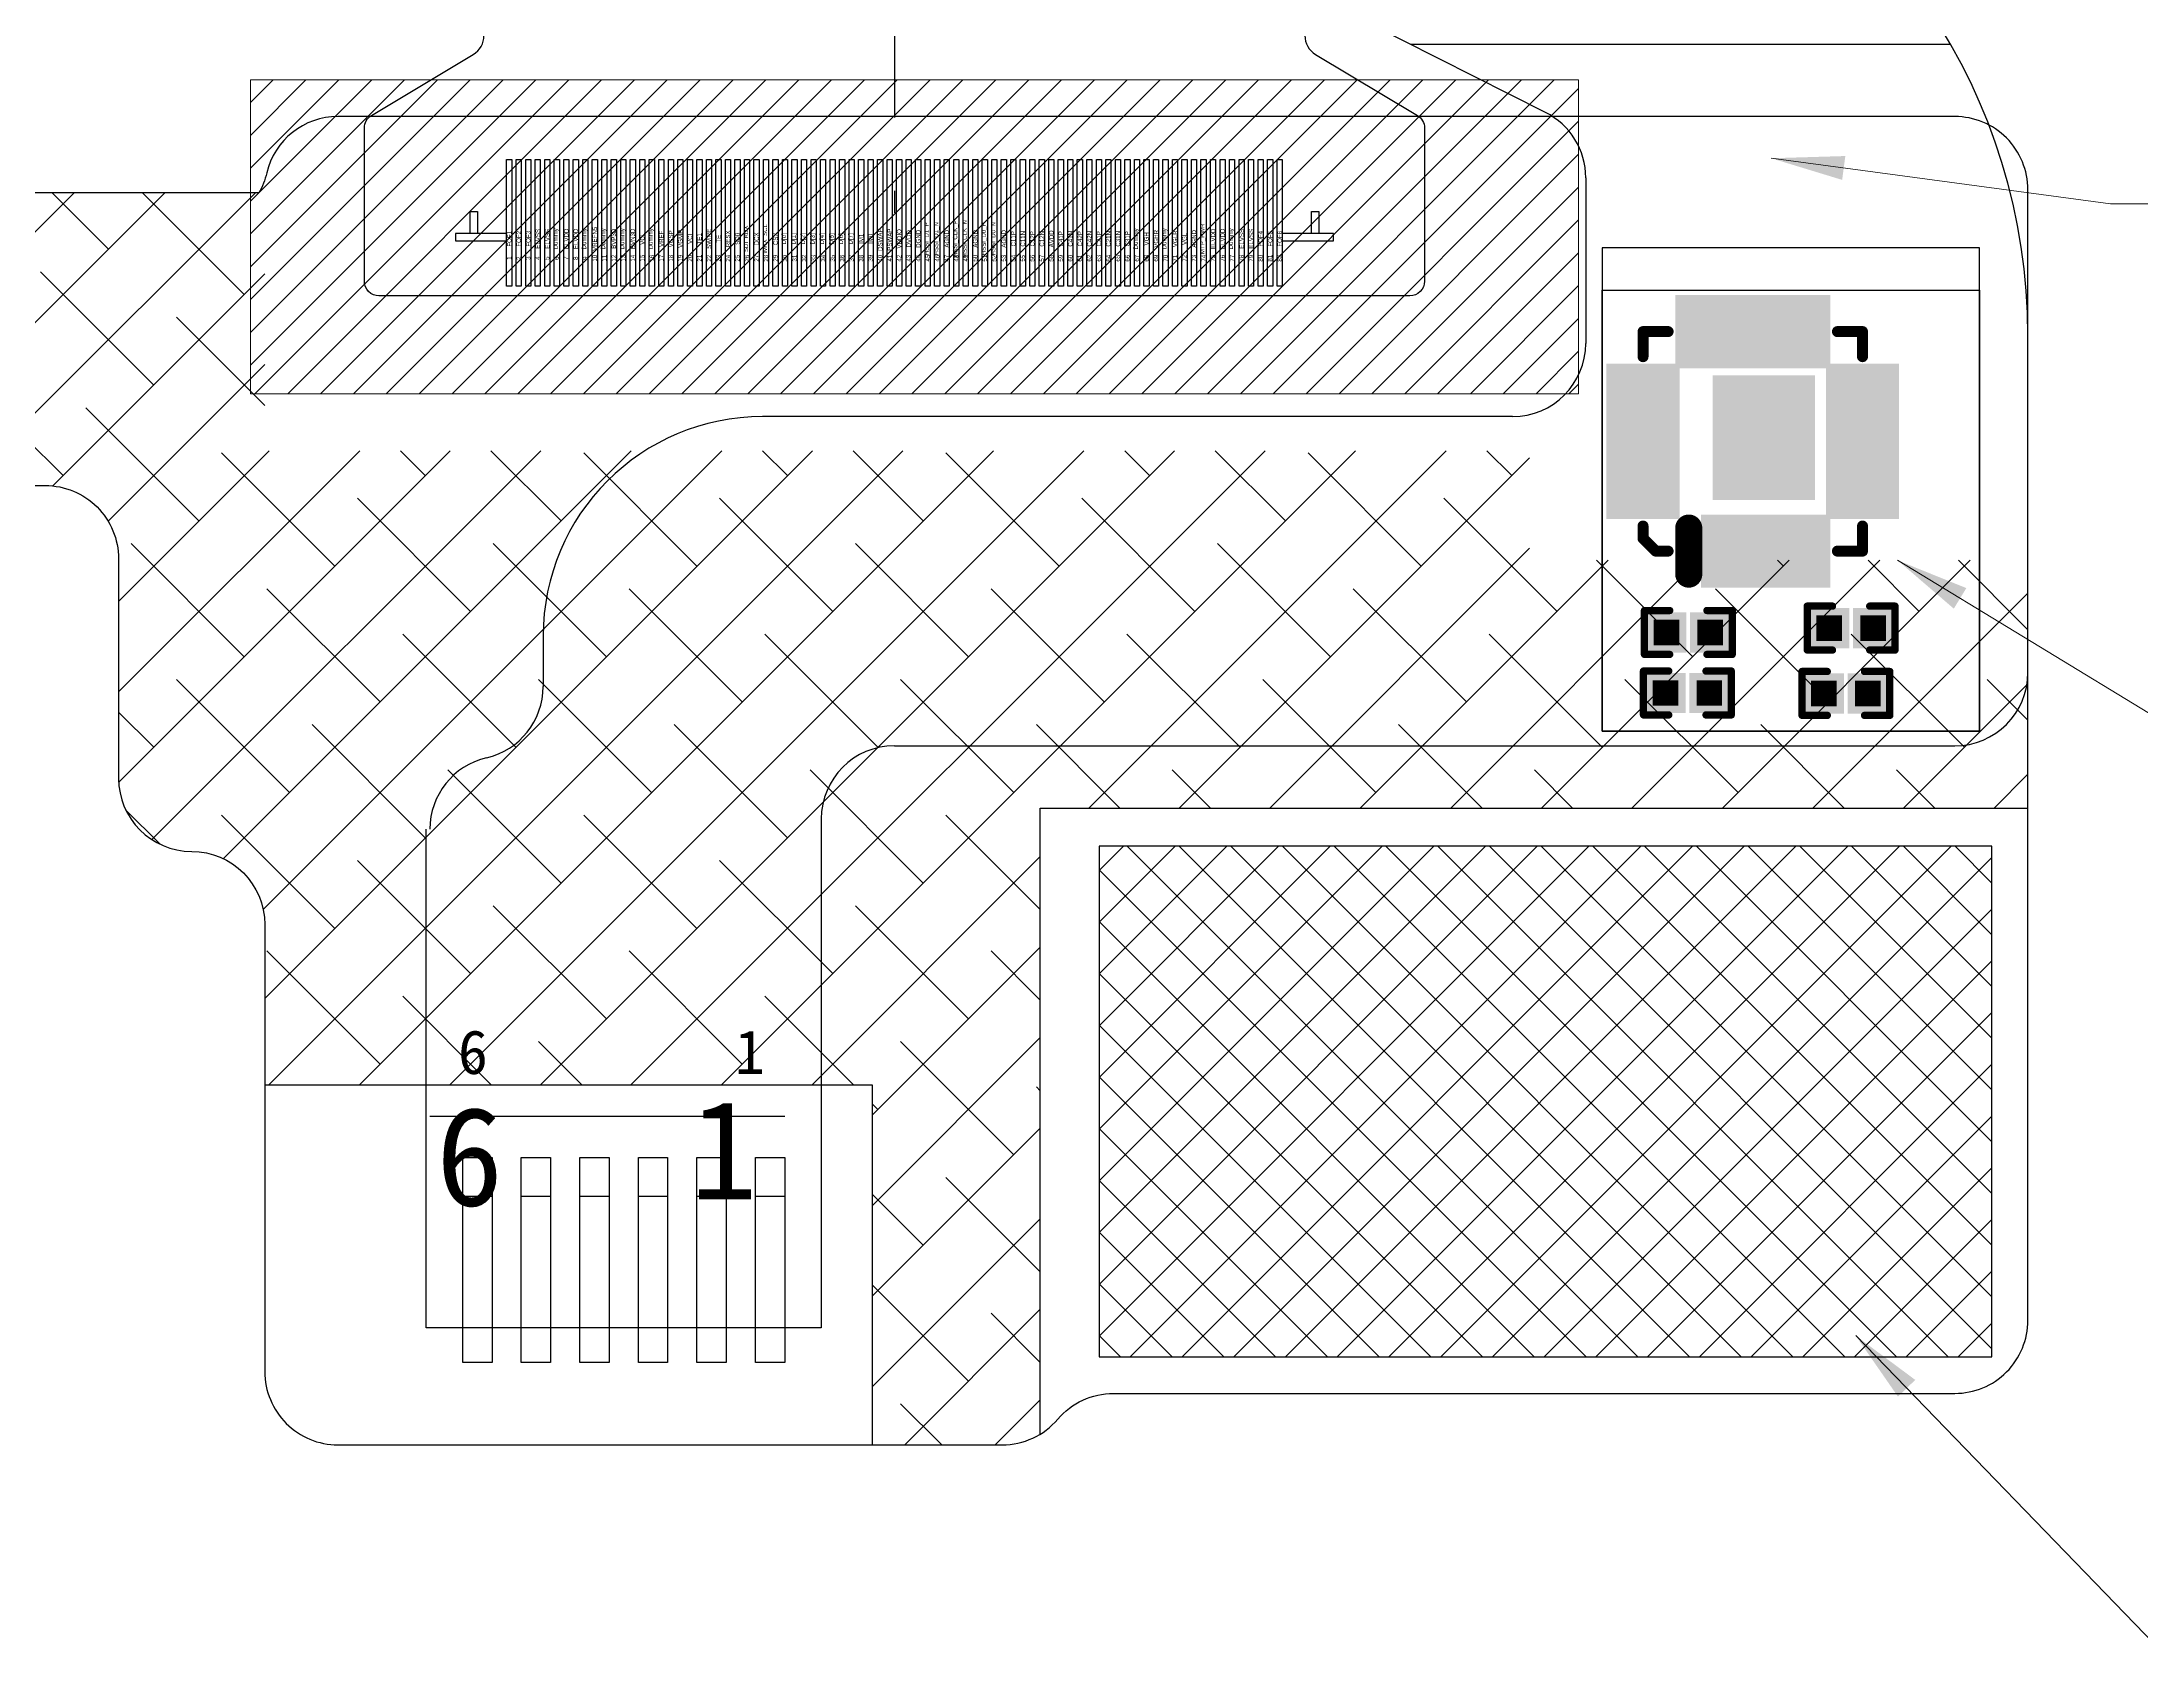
# Model space of a CAD drawing. Header units: inches. Extents: x 1765 to 5217, y -1519 to 441.
# Drawn here: x 4592.84 to 4621.54, y -783.49 to -761.45 of the extents above; entities that cross this region are included whole.
import ezdxf
from ezdxf.enums import TextEntityAlignment as Align

# ---------------------------------------------------------------- set-up
doc = ezdxf.new("R2010")
doc.units = ezdxf.units.IN
doc.header["$MEASUREMENT"] = 0
doc.linetypes.add('ACISOTGB', pattern=[9, 4, -1, 1, -1, 1, -1])
doc.layers.add('DIM', color=3, linetype='Continuous', lineweight=15)
for name, color, linetype in [('TOPLAYER', 1, 'Continuous'), ('TOPOVERLAY', 2, 'Continuous'), ('TOPPASTE', 8, 'Continuous'), ('TOPSOLDER', 216, 'Continuous')]:
    doc.layers.add(name, color=color, linetype=linetype)
doc.styles.add('MBC_Arial_Font', font='arial.ttf', dxfattribs={"width": 0.8})
doc.styles.add('TITLE', font='arial.ttf')
doc.dimstyles.new('ISO-25$7', dxfattribs={"dimscale": 0.5, "dimtxt": 2.5, "dimasz": 2, "dimexe": 1.25, "dimexo": 0.625, "dimtad": 0, "dimdsep": 46, "dimtxsty": 'TITLE', "dimcen": 2.5, "dimclrd": 7, "dimclre": 256, "dimclrt": 7, "dimadec": 0, "dimazin": 0, "dimtfac": 1, "dimtmove": 0, "dimatfit": 0, "dimfxl": 0, "dimlwd": 9, "dimlwe": 9, "dimarcsym": 0})

# ---------------------------------------------------------------- blocks, each defined once
blk = doc.blocks.new('0201_3')
at = {"layer": 'TOPLAYER'}
for points in [[(-0.174998, -0.174998), (0.174998, -0.174998), (-0.174998, 0.174998), (0.174998, 0.174998)], [(0.425, -0.174998), (0.774997, -0.174998), (0.425, 0.174998), (0.774997, 0.174998)]]:
    blk.add_solid(points, dxfattribs=at)
at = {"layer": 'TOPOVERLAY', "const_width": 0.1}
for points in [[(0.045593, 0.299999), (-0.299999, 0.299999)], [(-0.299999, 0.299999), (-0.299999, -0.299999)], [(0.898144, 0.299999), (0.554406, 0.299999)], [(0.899998, 0.298145), (0.899998, -0.299999)], [(0.045593, -0.299999), (-0.299999, -0.299999)], [(0.899998, -0.299999), (0.554406, -0.299999)]]:
    blk.add_lwpolyline(points, dxfattribs=at)
at = {"layer": 'TOPOVERLAY', "const_width": 0.05}
for points in [[(-0.324998, 0.299999, 1), (-0.275001, 0.299999, 1)], [(-0.324998, 0.299999, 1), (-0.275001, 0.299999, 1)], [(0.020594, 0.299999, 1), (0.070592, 0.299999, 1)], [(0.529407, 0.299999, 1), (0.579404, 0.299999, 1)], [(0.873145, 0.299999, 1), (0.923143, 0.299999, 1)], [(0.875, 0.298145, 1), (0.924997, 0.298145, 1)], [(-0.324998, -0.299999, 1), (-0.275001, -0.299999, 1)], [(-0.324998, -0.299999, 1), (-0.275001, -0.299999, 1)], [(0.020594, -0.299999, 1), (0.070592, -0.299999, 1)], [(0.529407, -0.299999, 1), (0.579404, -0.299999, 1)], [(0.875, -0.299999, 1), (0.924997, -0.299999, 1)], [(0.875, -0.299999, 1), (0.924997, -0.299999, 1)]]:
    blk.add_lwpolyline(points, format="xyb", close=True, dxfattribs=at)
at = {"layer": 'TOPPASTE'}
for points in [[(-0.174998, -0.174998), (0.174998, -0.174998), (-0.174998, 0.174998), (0.174998, 0.174998)], [(0.425, -0.174998), (0.774997, -0.174998), (0.425, 0.174998), (0.774997, 0.174998)]]:
    blk.add_solid(points, dxfattribs=at)
at = {"layer": 'TOPSOLDER'}
for points in [[(-0.274998, -0.274998), (0.274998, -0.274998), (-0.274998, 0.274998), (0.274998, 0.274998)], [(0.325001, -0.274998), (0.874997, -0.274998), (0.325001, 0.274998), (0.874997, 0.274998)]]:
    blk.add_solid(points, dxfattribs=at)
blk = doc.blocks.new('IC_CHSC6413_5')
at = {"layer": 'TOPLAYER', "const_width": 0.170002}
blk.add_lwpolyline([(-0.314998, 0), (0.314998, 0)], dxfattribs=at)
at = {"layer": 'TOPLAYER', "const_width": 0.085001}
for points in [[(-0.357497, 0, 1), (-0.272499, 0, 1)], [(0.272499, 0, 1), (0.357497, 0, 1)]]:
    blk.add_lwpolyline(points, format="xyb", close=True, dxfattribs=at)
at = {"layer": 'TOPLAYER'}
for points in [[(0.539991, 0.224993), (0.709993, 0.224993), (0.539991, 1.024992), (0.709993, 1.024992)], [(0.890003, 0.224993), (1.060005, 0.224993), (0.890003, 1.024992), (1.060005, 1.024992)], [(1.23999, 0.224993), (1.409992, 0.224993), (1.23999, 1.024992), (1.409992, 1.024992)], [(1.590002, 0.224993), (1.760004, 0.224993), (1.590002, 1.024992), (1.760004, 1.024992)], [(1.939988, 0.224993), (2.109991, 0.224993), (1.939988, 1.024992), (2.109991, 1.024992)], [(2.29, 0.224993), (2.460003, 0.224993), (2.29, 1.024992), (2.460003, 1.024992)], [(2.599995, 0.085001), (2.599995, -0.085001), (3.399993, 0.085001), (3.399993, -0.085001)], [(0.399999, -0.435013), (0.399999, -0.265011), (-0.399999, -0.435013), (-0.399999, -0.265011)], [(2.599995, -0.265011), (2.599995, -0.435013), (3.399993, -0.265011), (3.399993, -0.435013)], [(0.799998, -1.625021), (2.299995, -1.625021), (0.799998, -0.425023), (2.299995, -0.425023)], [(0.399999, -0.785), (0.399999, -0.614997), (-0.399999, -0.785), (-0.399999, -0.614997)], [(2.599995, -0.614997), (2.599995, -0.785), (3.399993, -0.614997), (3.399993, -0.785)], [(0.399999, -1.135012), (0.399999, -0.96501), (-0.399999, -1.135012), (-0.399999, -0.965009)], [(2.599995, -0.965009), (2.599995, -1.135012), (3.399993, -0.965009), (3.399993, -1.135012)], [(0.399999, -1.484998), (0.399999, -1.314996), (-0.399999, -1.484998), (-0.399999, -1.314996)], [(2.599995, -1.314996), (2.599995, -1.484998), (3.399993, -1.314996), (3.399993, -1.484998)], [(0.399999, -1.83501), (0.399999, -1.665008), (-0.399999, -1.83501), (-0.399999, -1.665008)], [(2.599995, -1.665008), (2.599995, -1.83501), (3.399993, -1.665008), (3.399993, -1.83501)], [(0.709994, -1.975002), (0.539991, -1.975002), (0.709994, -2.775001), (0.539991, -2.775001)], [(1.060006, -1.975002), (0.890003, -1.975002), (1.060005, -2.775001), (0.890003, -2.775001)], [(1.409992, -1.975002), (1.23999, -1.975002), (1.409992, -2.775001), (1.23999, -2.775001)], [(1.760004, -1.975002), (1.590002, -1.975002), (1.760004, -2.775001), (1.590002, -2.775001)], [(2.109991, -1.975002), (1.939989, -1.975002), (2.109991, -2.775001), (1.939989, -2.775001)], [(2.460003, -1.975002), (2.290001, -1.975002), (2.460003, -2.775001), (2.290001, -2.775001)]]:
    blk.add_solid(points, dxfattribs=at)
at = {"layer": 'TOPOVERLAY'}
for points, const_width in [([(0.172974, 0.624992), (0, 0.452018)], 0.15), ([(0.172974, 0.624992), (0.343002, 0.624992)], 0.15), ([(2.656992, 0.624992), (2.999991, 0.624992)], 0.150012), ([(2.999994, 0.62499), (2.999994, 0.281991)], 0.150012), ([(0, 0.452018), (0, 0.281991)], 0.15), ([(0, -2.032), (0, -2.374999)], 0.150012), ([(2.999994, -2.032), (2.999994, -2.374999)], 0.150012), ([(0.000003, -2.375002), (0.343002, -2.375002)], 0.150012), ([(2.656992, -2.375002), (2.999991, -2.375002)], 0.150012)]:
    blk.add_lwpolyline(points, dxfattribs=dict(at, const_width=const_width))
for points, const_width in [([(0.135473, 0.624992, 1), (0.210475, 0.624992, 1)], 0.074999), ([(0.135473, 0.624992, 1), (0.210475, 0.624992, 1)], 0.074999), ([(0.305501, 0.624992, 1), (0.380502, 0.624992, 1)], 0.074999), ([(2.619489, 0.624992, 1), (2.694495, 0.624992, 1)], 0.075006), ([(2.962488, 0.624992, 1), (3.037495, 0.624992, 1)], 0.075006), ([(2.962491, 0.62499, 1), (3.037497, 0.62499, 1)], 0.075006), ([(-0.037501, 0.452018, 1), (0.037501, 0.452018, 1)], 0.074999), ([(-0.037501, 0.452018, 1), (0.037501, 0.452018, 1)], 0.074999), ([(-0.037501, 0.281991, 1), (0.037501, 0.281991, 1)], 0.074999), ([(2.962491, 0.281991, 1), (3.037497, 0.281991, 1)], 0.075006), ([(-0.037503, -2.032, 1), (0.037503, -2.032, 1)], 0.075006), ([(2.962491, -2.032, 1), (3.037497, -2.032, 1)], 0.075006), ([(-0.037503, -2.374999, 1), (0.037503, -2.374999, 1)], 0.075006), ([(-0.037501, -2.375002, 1), (0.037506, -2.375002, 1)], 0.075006), ([(0.305499, -2.375002, 1), (0.380505, -2.375002, 1)], 0.075006), ([(2.619489, -2.375002, 1), (2.694495, -2.375002, 1)], 0.075006), ([(2.962488, -2.375002, 1), (3.037495, -2.375002, 1)], 0.075006), ([(2.962491, -2.374999, 1), (3.037497, -2.374999, 1)], 0.075006)]:
    blk.add_lwpolyline(points, format="xyb", close=True, dxfattribs=dict(at, const_width=const_width))
at = {"layer": 'TOPPASTE', "const_width": 0.170002}
blk.add_lwpolyline([(-0.314998, 0), (0.314998, 0)], dxfattribs=at)
at = {"layer": 'TOPPASTE', "const_width": 0.085001}
for points in [[(-0.357497, 0, 1), (-0.272499, 0, 1)], [(0.272499, 0, 1), (0.357497, 0, 1)]]:
    blk.add_lwpolyline(points, format="xyb", close=True, dxfattribs=at)
at = {"layer": 'TOPPASTE'}
for points in [[(0.539991, 0.224993), (0.709993, 0.224993), (0.539991, 1.024992), (0.709993, 1.024992)], [(0.890003, 0.224993), (1.060005, 0.224993), (0.890003, 1.024992), (1.060005, 1.024992)], [(1.23999, 0.224993), (1.409992, 0.224993), (1.23999, 1.024992), (1.409992, 1.024992)], [(1.590002, 0.224993), (1.760004, 0.224993), (1.590002, 1.024992), (1.760004, 1.024992)], [(1.939988, 0.224993), (2.109991, 0.224993), (1.939988, 1.024992), (2.109991, 1.024992)], [(2.29, 0.224993), (2.460003, 0.224993), (2.29, 1.024992), (2.460003, 1.024992)], [(2.599995, 0.085001), (2.599995, -0.085001), (3.399993, 0.085001), (3.399993, -0.085001)], [(0.399999, -0.435013), (0.399999, -0.265011), (-0.399999, -0.435013), (-0.399999, -0.265011)], [(2.599995, -0.265011), (2.599995, -0.435013), (3.399993, -0.265011), (3.399993, -0.435013)], [(0.799998, -1.625021), (2.299995, -1.625021), (0.799998, -0.425023), (2.299995, -0.425023)], [(0.399999, -0.785), (0.399999, -0.614997), (-0.399999, -0.785), (-0.399999, -0.614997)], [(2.599995, -0.614997), (2.599995, -0.785), (3.399993, -0.614997), (3.399993, -0.785)], [(0.399999, -1.135012), (0.399999, -0.96501), (-0.399999, -1.135012), (-0.399999, -0.965009)], [(2.599995, -0.965009), (2.599995, -1.135012), (3.399993, -0.965009), (3.399993, -1.135012)], [(0.399999, -1.484998), (0.399999, -1.314996), (-0.399999, -1.484998), (-0.399999, -1.314996)], [(2.599995, -1.314996), (2.599995, -1.484998), (3.399993, -1.314996), (3.399993, -1.484998)], [(0.399999, -1.83501), (0.399999, -1.665008), (-0.399999, -1.83501), (-0.399999, -1.665008)], [(2.599995, -1.665008), (2.599995, -1.83501), (3.399993, -1.665008), (3.399993, -1.83501)], [(0.709994, -1.975002), (0.539991, -1.975002), (0.709994, -2.775001), (0.539991, -2.775001)], [(1.060006, -1.975002), (0.890003, -1.975002), (1.060005, -2.775001), (0.890003, -2.775001)], [(1.409992, -1.975002), (1.23999, -1.975002), (1.409992, -2.775001), (1.23999, -2.775001)], [(1.760004, -1.975002), (1.590002, -1.975002), (1.760004, -2.775001), (1.590002, -2.775001)], [(2.109991, -1.975002), (1.939989, -1.975002), (2.109991, -2.775001), (1.939989, -2.775001)], [(2.460003, -1.975002), (2.290001, -1.975002), (2.460003, -2.775001), (2.290001, -2.775001)]]:
    blk.add_solid(points, dxfattribs=at)
at = {"layer": 'TOPSOLDER', "const_width": 0.370002}
blk.add_lwpolyline([(-0.314998, 0), (0.314998, 0)], dxfattribs=at)
at = {"layer": 'TOPSOLDER', "const_width": 0.185001}
for points in [[(-0.407497, 0, 1), (-0.222499, 0, 1)], [(0.222499, 0, 1), (0.407497, 0, 1)]]:
    blk.add_lwpolyline(points, format="xyb", close=True, dxfattribs=at)
at = {"layer": 'TOPSOLDER'}
for points in [[(0.439991, 0.124993), (0.809993, 0.124993), (0.439991, 1.124991), (0.809993, 1.124991)], [(0.790003, 0.124993), (1.160005, 0.124993), (0.790003, 1.124991), (1.160005, 1.124991)], [(1.13999, 0.124993), (1.509992, 0.124993), (1.13999, 1.124991), (1.509992, 1.124991)], [(1.490002, 0.124993), (1.860004, 0.124993), (1.490002, 1.124991), (1.860004, 1.124991)], [(1.839989, 0.124993), (2.20999, 0.124993), (1.839989, 1.124991), (2.20999, 1.124991)], [(2.190001, 0.124993), (2.560002, 0.124993), (2.190001, 1.124991), (2.560002, 1.124991)], [(2.499995, 0.185001), (2.499995, -0.185001), (3.499993, 0.185001), (3.499993, -0.185001)], [(0.499999, -0.535013), (0.499999, -0.165011), (-0.499999, -0.535013), (-0.499999, -0.165011)], [(2.499995, -0.165011), (2.499995, -0.535013), (3.499993, -0.165011), (3.499993, -0.535013)], [(0.499999, -0.884999), (0.499999, -0.514998), (-0.499999, -0.884999), (-0.499999, -0.514998)], [(0.699999, -1.725021), (2.399995, -1.725021), (0.699999, -0.325023), (2.399995, -0.325023)], [(2.499995, -0.514998), (2.499995, -0.884999), (3.499993, -0.514998), (3.499993, -0.884999)], [(0.499999, -1.235011), (0.499999, -0.86501), (-0.499999, -1.235011), (-0.499999, -0.86501)], [(2.499995, -0.86501), (2.499995, -1.235011), (3.499993, -0.86501), (3.499993, -1.235011)], [(0.499999, -1.584998), (0.499999, -1.214996), (-0.499999, -1.584998), (-0.499999, -1.214996)], [(2.499995, -1.214996), (2.499995, -1.584998), (3.499993, -1.214996), (3.499993, -1.584998)], [(0.499999, -1.93501), (0.499999, -1.565008), (-0.499999, -1.93501), (-0.499999, -1.565008)], [(2.499995, -1.565008), (2.499995, -1.93501), (3.499993, -1.565008), (3.499993, -1.93501)], [(0.809993, -1.875003), (0.439992, -1.875003), (0.809993, -2.875001), (0.439992, -2.875001)], [(1.160005, -1.875003), (0.790004, -1.875003), (1.160005, -2.875001), (0.790003, -2.875001)], [(1.509992, -1.875003), (1.13999, -1.875003), (1.509992, -2.875001), (1.13999, -2.875001)], [(1.860004, -1.875003), (1.490002, -1.875003), (1.860004, -2.875001), (1.490002, -2.875001)], [(2.209991, -1.875003), (1.839989, -1.875003), (2.20999, -2.875001), (1.839989, -2.875001)], [(2.560003, -1.875003), (2.190001, -1.875003), (2.560003, -2.875001), (2.190001, -2.875001)]]:
    blk.add_solid(points, dxfattribs=at)
blk = doc.blocks.new('A$C613850C2')
for p, q in [((0.886, 8.052), (-5.834, 8.052)), ((-5.834, 7.522), (-5.834, 8.052)), ((0.886, 8.052), (-5.834, 8.052)), ((-5.834, 7.522), (-5.834, 8.052)), ((0.886, 8.052), (0.886, 7.392)), ((0.886, 8.052), (0.886, 7.392)), ((-5.834, 7.522), (-5.13, 7.522)), ((-5.834, 7.522), (-5.13, 7.522)), ((-4.688, 7.419), (-4.321, 7.239)), ((0.814, 7.198), (0.599, 6.944)), ((0.814, 7.198), (0.599, 6.944)), ((-4.091, 7.082), (0.716, 7.082)), ((-4.002, 7.082), (0.716, 7.082)), ((0.527, 5.472), (0.527, 6.75)), ((0.527, 5.472), (0.527, 6.75)), ((-3.763, 5.472), (-3.763, 6.342)), ((-3.763, 5.472), (-3.763, 6.342)), ((0.527, 4.681), (-3.763, 4.681)), ((0.527, 4.681), (-3.763, 4.681)), ((-0.773, -0.149), (-3.212, 1.079)), ((-0.223, -1.042), (-0.223, -3.305)), ((5.821, -7.805), (5.821, -3.191)), ((-1.223, -4.305), (-11.473, -4.305)), ((-9.672, -8.805), (4.821, -8.805)), ((-10.672, -9.805), (-10.672, -16.759)), ((-10.672, -16.759), (-16.072, -16.759))]:
    blk.add_line(p, q)
at = {"color": 7, "linetype": 'Continuous'}
for p, q in [((-3.763, 5.472), (-3.763, 1.973)), ((-3.763, 5.472), (-3.763, 1.973)), ((-3.763, 5.472), (-3.763, 1.973)), ((0.527, 5.472), (0.527, 4.681)), ((0.527, 5.472), (0.527, 4.681))]:
    blk.add_line(p, q, dxfattribs=at)
at = {"color": 251}
for p, q in [((4.765, 0.781), (-2.62, 0.781)), ((-16.022, -13.866), (-11.172, -13.866))]:
    blk.add_line(p, q, dxfattribs=at)
at = {"color": 0}
for p, q in [((-14.473, -7.305), (-14.473, -7.995)), ((-16.072, -16.759), (-16.072, -9.944))]:
    blk.add_line(p, q, dxfattribs=at)
for points in [[(-5.124, 8.052), (-5.024, 8.052), (-5.024, 7.582), (-5.124, 7.582)], [(-5.124, 8.052), (-5.024, 8.052), (-5.024, 7.582), (-5.124, 7.582)], [(-4.924, 8.052), (-4.824, 8.052), (-4.824, 7.582), (-4.924, 7.582)], [(-4.924, 8.052), (-4.824, 8.052), (-4.824, 7.582), (-4.924, 7.582)], [(-4.724, 8.052), (-4.624, 8.052), (-4.624, 7.582), (-4.724, 7.582)], [(-4.724, 8.052), (-4.624, 8.052), (-4.624, 7.582), (-4.724, 7.582)], [(-4.524, 8.052), (-4.424, 8.052), (-4.424, 7.582), (-4.524, 7.582)], [(-4.524, 8.052), (-4.424, 8.052), (-4.424, 7.582), (-4.524, 7.582)], [(-4.324, 8.052), (-4.224, 8.052), (-4.224, 7.582), (-4.324, 7.582)], [(-4.324, 8.052), (-4.224, 8.052), (-4.224, 7.582), (-4.324, 7.582)], [(-4.124, 8.052), (-4.024, 8.052), (-4.024, 7.582), (-4.124, 7.582)], [(-4.124, 8.052), (-4.024, 8.052), (-4.024, 7.582), (-4.124, 7.582)], [(-3.924, 8.052), (-3.824, 8.052), (-3.824, 7.582), (-3.924, 7.582)], [(-3.924, 8.052), (-3.824, 8.052), (-3.824, 7.582), (-3.924, 7.582)], [(-3.724, 8.052), (-3.624, 8.052), (-3.624, 7.582), (-3.724, 7.582)], [(-3.724, 8.052), (-3.624, 8.052), (-3.624, 7.582), (-3.724, 7.582)], [(-3.524, 8.052), (-3.424, 8.052), (-3.424, 7.582), (-3.524, 7.582)], [(-3.524, 8.052), (-3.424, 8.052), (-3.424, 7.582), (-3.524, 7.582)], [(-3.324, 8.052), (-3.224, 8.052), (-3.224, 7.582), (-3.324, 7.582)], [(-3.324, 8.052), (-3.224, 8.052), (-3.224, 7.582), (-3.324, 7.582)], [(-3.124, 8.052), (-3.024, 8.052), (-3.024, 7.582), (-3.124, 7.582)], [(-3.124, 8.052), (-3.024, 8.052), (-3.024, 7.582), (-3.124, 7.582)], [(-2.924, 8.052), (-2.824, 8.052), (-2.824, 7.582), (-2.924, 7.582)], [(-2.924, 8.052), (-2.824, 8.052), (-2.824, 7.582), (-2.924, 7.582)], [(-2.724, 8.052), (-2.624, 8.052), (-2.624, 7.582), (-2.724, 7.582)], [(-2.724, 8.052), (-2.624, 8.052), (-2.624, 7.582), (-2.724, 7.582)], [(-2.524, 8.052), (-2.424, 8.052), (-2.424, 7.582), (-2.524, 7.582)], [(-2.524, 8.052), (-2.424, 8.052), (-2.424, 7.582), (-2.524, 7.582)], [(-2.324, 8.052), (-2.224, 8.052), (-2.224, 7.582), (-2.324, 7.582)], [(-2.324, 8.052), (-2.224, 8.052), (-2.224, 7.582), (-2.324, 7.582)], [(-2.124, 8.052), (-2.024, 8.052), (-2.024, 7.582), (-2.124, 7.582)], [(-2.124, 8.052), (-2.024, 8.052), (-2.024, 7.582), (-2.124, 7.582)], [(-1.924, 8.052), (-1.824, 8.052), (-1.824, 7.582), (-1.924, 7.582)], [(-1.924, 8.052), (-1.824, 8.052), (-1.824, 7.582), (-1.924, 7.582)], [(-1.724, 8.052), (-1.624, 8.052), (-1.624, 7.582), (-1.724, 7.582)], [(-1.724, 8.052), (-1.624, 8.052), (-1.624, 7.582), (-1.724, 7.582)], [(-1.524, 8.052), (-1.424, 8.052), (-1.424, 7.582), (-1.524, 7.582)], [(-1.524, 8.052), (-1.424, 8.052), (-1.424, 7.582), (-1.524, 7.582)], [(-1.324, 8.052), (-1.224, 8.052), (-1.224, 7.582), (-1.324, 7.582)], [(-1.324, 8.052), (-1.224, 8.052), (-1.224, 7.582), (-1.324, 7.582)], [(-1.124, 8.052), (-1.024, 8.052), (-1.024, 7.582), (-1.124, 7.582)], [(-1.124, 8.052), (-1.024, 8.052), (-1.024, 7.582), (-1.124, 7.582)], [(-0.924, 8.052), (-0.824, 8.052), (-0.824, 7.582), (-0.924, 7.582)], [(-0.924, 8.052), (-0.824, 8.052), (-0.824, 7.582), (-0.924, 7.582)], [(-0.724, 8.052), (-0.624, 8.052), (-0.624, 7.582), (-0.724, 7.582)], [(-0.724, 8.052), (-0.624, 8.052), (-0.624, 7.582), (-0.724, 7.582)], [(-0.524, 8.052), (-0.424, 8.052), (-0.424, 7.582), (-0.524, 7.582)], [(-0.524, 8.052), (-0.424, 8.052), (-0.424, 7.582), (-0.524, 7.582)], [(-0.324, 8.052), (-0.224, 8.052), (-0.224, 7.582), (-0.324, 7.582)], [(-0.324, 8.052), (-0.224, 8.052), (-0.224, 7.582), (-0.324, 7.582)], [(-0.124, 8.052), (-0.024, 8.052), (-0.024, 7.582), (-0.124, 7.582)], [(-0.124, 8.052), (-0.024, 8.052), (-0.024, 7.582), (-0.124, 7.582)], [(-15.172, -16.759), (-15.572, -16.759), (-15.572, -14.959), (-15.172, -14.959)], [(-14.372, -16.759), (-14.772, -16.759), (-14.772, -14.959), (-14.372, -14.959)], [(-13.572, -16.759), (-13.972, -16.759), (-13.972, -14.959), (-13.572, -14.959)], [(-12.772, -16.759), (-13.172, -16.759), (-13.172, -14.959), (-12.772, -14.959)], [(-11.972, -16.759), (-12.372, -16.759), (-12.372, -14.959), (-11.972, -14.959)], [(-11.172, -16.759), (-11.572, -16.759), (-11.572, -14.959), (-11.172, -14.959)]]:
    blk.add_lwpolyline(points, close=True)
for points in [[(-5.214, 8.032), (-5.334, 8.032), (-5.334, 7.952), (-5.534, 7.952), (-5.534, 7.852), (-5.334, 7.852), (-5.334, 7.752), (-5.534, 7.752), (-5.534, 7.652), (-5.214, 7.652), (-5.214, 8.032)], [(-5.214, 8.032), (-5.334, 8.032), (-5.334, 7.952), (-5.534, 7.952), (-5.534, 7.852), (-5.334, 7.852), (-5.334, 7.752), (-5.534, 7.752), (-5.534, 7.652), (-5.214, 7.652), (-5.214, 8.032)], [(0.066, 8.032), (0.186, 8.032), (0.186, 7.952), (0.386, 7.952), (0.386, 7.852), (0.186, 7.852), (0.186, 7.752), (0.386, 7.752), (0.386, 7.652), (0.066, 7.652), (0.066, 8.032)], [(0.066, 8.032), (0.186, 8.032), (0.186, 7.952), (0.386, 7.952), (0.386, 7.852), (0.186, 7.852), (0.186, 7.752), (0.386, 7.752), (0.386, 7.652), (0.066, 7.652), (0.066, 8.032)]]:
    blk.add_lwpolyline(points)
at = {"color": 6}
blk.add_lwpolyline([(0, -8.605), (5.157, -8.605), (5.157, -2), (0, -2)], close=True, dxfattribs=at)
for centre, radius, start, end in [((-5.13, 6.522), 1, 63.8167, 90), ((-4.763, 6.342), 1, 0, 63.8167), ((0.586, 7.392), 0.3, 319.6587, 0), ((0.586, 7.392), 0.3, 319.6587, 0), ((0.827, 6.75), 0.3, 139.6587, 180), ((0.827, 6.75), 0.3, 139.6587, 180), ((-2.179, -3.191), 8, 0, 67.8375), ((-2.763, 1.973), 1, 180, 243.2794), ((-1.223, -1.042), 1, 0, 63.2794), ((-1.223, -3.305), 1, 270, 0), ((-11.473, -7.305), 3, 90, 180), ((4.821, -7.805), 1, 270, 0), ((-9.672, -9.805), 1, 90, 180)]:
    blk.add_arc(centre, radius, start, end)
at = {"color": 7, "linetype": 'Continuous'}
for end in [255.6402, 247.8375]:
    blk.add_arc((1.027, 4.681), 0.5, 180, end, dxfattribs=at)
at = {"color": 0}
for centre, start, end in [((-15.473, -7.995), 283.0277, 0), ((-15.022, -9.944), 103.0277, 180)]:
    blk.add_arc(centre, 1, start, end, dxfattribs=at)
at = {"attachment_point": 1}
for s, insert, char_height, width in [('{\\fSimSun|b0|i0|c134|p2;1}', (-5.14, 7.481), 0.2, 0.29911), ('{\\fSimSun|b0|i0|c134|p2;1}', (-5.14, 7.481), 0.2, 0.29911), ('{\\fSimSun|b0|i0|c134|p2;26}', (-0.11, 7.534), 0.2, 0.29911), ('{\\fSimSun|b0|i0|c134|p2;26}', (-0.11, 7.534), 0.2, 0.29911), ('{\\fSimSun|b0|i0|c134|p2;单层区域}', (-2.879, 6.129), 0.5, 3.05739), ('{\\fSimSun|b0|i0|c134|p2;单层区域}', (-2.879, 6.129), 0.5, 3.05739)]:
    blk.add_mtext(s, dxfattribs=dict(at, insert=insert, char_height=char_height, width=width))
at = {"color": 0, "char_height": 1.35, "attachment_point": 3}
for s, insert in [('{\\fSimSun|b0|i0|c134|p2;6}', (-15.019, -13.741)), ('{\\fSimSun|b0|i0|c134|p2;1}', (-11.543, -13.654))]:
    blk.add_mtext(s, dxfattribs=dict(at, insert=insert))
blk = doc.blocks.new('CO5300AF-51-1')
blk.add_lwpolyline([(126.402, 65.511, 0.263643), (126.548, 65.254), (127.94, 64.42, -0.263643), (128.037, 64.249), (128.037, 62.155, -0.414214), (127.837, 61.955), (113.747, 61.955, -0.414214), (113.547, 62.155), (113.547, 64.249, -0.263643), (113.644, 64.42), (115.036, 65.254, 0.263643), (115.182, 65.511)], format="xyb")
at = {"color": 0}
for points in [[(115.562, 62.085), (115.492, 62.085), (115.492, 63.817), (115.562, 63.817)], [(115.692, 62.085), (115.622, 62.085), (115.622, 63.817), (115.692, 63.817)], [(115.822, 62.085), (115.752, 62.085), (115.752, 63.817), (115.822, 63.817)], [(115.952, 62.085), (115.882, 62.085), (115.882, 63.817), (115.952, 63.817)], [(116.082, 62.085), (116.012, 62.085), (116.012, 63.817), (116.082, 63.817)], [(116.212, 62.085), (116.142, 62.085), (116.142, 63.817), (116.212, 63.817)], [(116.342, 62.085), (116.272, 62.085), (116.272, 63.817), (116.342, 63.817)], [(116.472, 62.085), (116.402, 62.085), (116.402, 63.817), (116.472, 63.817)], [(116.602, 62.085), (116.532, 62.085), (116.532, 63.817), (116.602, 63.817)], [(116.732, 62.085), (116.662, 62.085), (116.662, 63.817), (116.732, 63.817)], [(116.862, 62.085), (116.792, 62.085), (116.792, 63.817), (116.862, 63.817)], [(116.992, 62.085), (116.922, 62.085), (116.922, 63.817), (116.992, 63.817)], [(117.122, 62.085), (117.052, 62.085), (117.052, 63.817), (117.122, 63.817)], [(117.252, 62.085), (117.182, 62.085), (117.182, 63.817), (117.252, 63.817)], [(117.382, 62.085), (117.312, 62.085), (117.312, 63.817), (117.382, 63.817)], [(117.512, 62.085), (117.442, 62.085), (117.442, 63.817), (117.512, 63.817)], [(117.642, 62.085), (117.572, 62.085), (117.572, 63.817), (117.642, 63.817)], [(117.772, 62.085), (117.702, 62.085), (117.702, 63.817), (117.772, 63.817)], [(117.902, 62.085), (117.832, 62.085), (117.832, 63.817), (117.902, 63.817)], [(118.032, 62.085), (117.962, 62.085), (117.962, 63.817), (118.032, 63.817)], [(118.162, 62.085), (118.092, 62.085), (118.092, 63.817), (118.162, 63.817)], [(118.292, 62.085), (118.222, 62.085), (118.222, 63.817), (118.292, 63.817)], [(118.422, 62.085), (118.352, 62.085), (118.352, 63.817), (118.422, 63.817)], [(118.552, 62.085), (118.482, 62.085), (118.482, 63.817), (118.552, 63.817)], [(118.682, 62.085), (118.612, 62.085), (118.612, 63.817), (118.682, 63.817)], [(118.812, 62.085), (118.742, 62.085), (118.742, 63.817), (118.812, 63.817)], [(118.942, 62.085), (118.872, 62.085), (118.872, 63.817), (118.942, 63.817)], [(119.072, 62.085), (119.002, 62.085), (119.002, 63.817), (119.072, 63.817)], [(119.202, 62.085), (119.132, 62.085), (119.132, 63.817), (119.202, 63.817)], [(119.332, 62.085), (119.262, 62.085), (119.262, 63.817), (119.332, 63.817)], [(119.462, 62.085), (119.392, 62.085), (119.392, 63.817), (119.462, 63.817)], [(119.592, 62.085), (119.522, 62.085), (119.522, 63.817), (119.592, 63.817)], [(119.722, 62.085), (119.652, 62.085), (119.652, 63.817), (119.722, 63.817)], [(119.852, 62.085), (119.782, 62.085), (119.782, 63.817), (119.852, 63.817)], [(119.982, 62.085), (119.912, 62.085), (119.912, 63.817), (119.982, 63.817)], [(120.112, 62.085), (120.042, 62.085), (120.042, 63.817), (120.112, 63.817)], [(120.242, 62.085), (120.172, 62.085), (120.172, 63.817), (120.242, 63.817)], [(120.372, 62.085), (120.302, 62.085), (120.302, 63.817), (120.372, 63.817)], [(120.502, 62.085), (120.432, 62.085), (120.432, 63.817), (120.502, 63.817)], [(120.632, 62.085), (120.562, 62.085), (120.562, 63.817), (120.632, 63.817)], [(120.762, 62.085), (120.692, 62.085), (120.692, 63.817), (120.762, 63.817)], [(120.892, 62.085), (120.822, 62.085), (120.822, 63.817), (120.892, 63.817)], [(121.022, 62.085), (120.952, 62.085), (120.952, 63.817), (121.022, 63.817)], [(121.152, 62.085), (121.082, 62.085), (121.082, 63.817), (121.152, 63.817)], [(121.282, 62.085), (121.212, 62.085), (121.212, 63.817), (121.282, 63.817)], [(121.412, 62.085), (121.342, 62.085), (121.342, 63.817), (121.412, 63.817)], [(121.542, 62.085), (121.472, 62.085), (121.472, 63.817), (121.542, 63.817)], [(121.672, 62.085), (121.602, 62.085), (121.602, 63.817), (121.672, 63.817)], [(121.802, 62.085), (121.732, 62.085), (121.732, 63.817), (121.802, 63.817)], [(121.932, 62.085), (121.862, 62.085), (121.862, 63.817), (121.932, 63.817)], [(122.062, 62.085), (121.992, 62.085), (121.992, 63.817), (122.062, 63.817)], [(122.192, 62.085), (122.122, 62.085), (122.122, 63.817), (122.192, 63.817)], [(122.322, 62.085), (122.252, 62.085), (122.252, 63.817), (122.322, 63.817)], [(122.452, 62.085), (122.382, 62.085), (122.382, 63.817), (122.452, 63.817)], [(122.582, 62.085), (122.512, 62.085), (122.512, 63.817), (122.582, 63.817)], [(122.712, 62.085), (122.642, 62.085), (122.642, 63.817), (122.712, 63.817)], [(122.842, 62.085), (122.772, 62.085), (122.772, 63.817), (122.842, 63.817)], [(122.972, 62.085), (122.902, 62.085), (122.902, 63.817), (122.972, 63.817)], [(123.102, 62.085), (123.032, 62.085), (123.032, 63.817), (123.102, 63.817)], [(123.232, 62.085), (123.162, 62.085), (123.162, 63.817), (123.232, 63.817)], [(123.362, 62.085), (123.292, 62.085), (123.292, 63.817), (123.362, 63.817)], [(123.492, 62.085), (123.422, 62.085), (123.422, 63.817), (123.492, 63.817)], [(123.622, 62.085), (123.552, 62.085), (123.552, 63.817), (123.622, 63.817)], [(123.752, 62.085), (123.682, 62.085), (123.682, 63.817), (123.752, 63.817)], [(123.882, 62.085), (123.812, 62.085), (123.812, 63.817), (123.882, 63.817)], [(124.012, 62.085), (123.942, 62.085), (123.942, 63.817), (124.012, 63.817)], [(124.142, 62.085), (124.072, 62.085), (124.072, 63.817), (124.142, 63.817)], [(124.272, 62.085), (124.202, 62.085), (124.202, 63.817), (124.272, 63.817)], [(124.402, 62.085), (124.332, 62.085), (124.332, 63.817), (124.402, 63.817)], [(124.532, 62.085), (124.462, 62.085), (124.462, 63.817), (124.532, 63.817)], [(124.662, 62.085), (124.592, 62.085), (124.592, 63.817), (124.662, 63.817)], [(124.792, 62.085), (124.722, 62.085), (124.722, 63.817), (124.792, 63.817)], [(124.922, 62.085), (124.852, 62.085), (124.852, 63.817), (124.922, 63.817)], [(125.052, 62.085), (124.982, 62.085), (124.982, 63.817), (125.052, 63.817)], [(125.182, 62.085), (125.112, 62.085), (125.112, 63.817), (125.182, 63.817)], [(125.312, 62.085), (125.242, 62.085), (125.242, 63.817), (125.312, 63.817)], [(125.442, 62.085), (125.372, 62.085), (125.372, 63.817), (125.442, 63.817)], [(125.572, 62.085), (125.502, 62.085), (125.502, 63.817), (125.572, 63.817)], [(125.702, 62.085), (125.632, 62.085), (125.632, 63.817), (125.702, 63.817)], [(125.832, 62.085), (125.762, 62.085), (125.762, 63.817), (125.832, 63.817)], [(125.962, 62.085), (125.892, 62.085), (125.892, 63.817), (125.962, 63.817)], [(126.092, 62.085), (126.022, 62.085), (126.022, 63.817), (126.092, 63.817)], [(115.092, 62.805), (114.992, 62.805), (114.992, 63.105), (115.092, 63.105)], [(126.592, 62.805), (126.492, 62.805), (126.492, 63.105), (126.592, 63.105)], [(115.492, 62.805), (114.792, 62.805), (114.792, 62.705), (115.492, 62.705)], [(126.792, 62.805), (126.092, 62.805), (126.092, 62.705), (126.792, 62.705)]]:
    blk.add_lwpolyline(points, close=True, dxfattribs=at)
at = {"color": 2, "style": 'MBC_Arial_Font'}
for s, p in [('ELVSS', (115.917, 62.734)), ('ELVSS', (116.047, 62.734)), ('Dummy', (116.159, 62.734)), ('ELVDD', (116.307, 62.734)), ('ELVDD', (116.437, 62.734)), ('Dummy', (116.549, 62.734)), ('VREFN5', (116.696, 62.734)), ('Dummy', (116.809, 62.734)), ('BVP3D', (116.956, 62.734)), ('Dummy', (117.069, 62.734)), ('BVN3D', (117.216, 62.734)), ('Dummy', (117.459, 62.734)), ('SWIRE', (118.257, 62.734)), ('SDI_RDX', (118.761, 62.734)), ('WRX_SCL', (119.021, 62.734)), ('DSWAP ', (120.597, 62.734)), ('PSWAP ', (120.727, 62.734)), ('VDDIO', (120.857, 62.734)), ('HSSI_D1_P', (121.231, 62.734)), ('HSSI_D1_N', (121.361, 62.734)), ('HSSI_CLK_P', (121.621, 62.734)), ('HSSI_CLK_N', (121.751, 62.734)), ('HSSI_D0_P', (122.011, 62.734)), ('HSSI_D0_N', (122.141, 62.734)), ('Dummy', (124.089, 62.734)), ('Dummy', (124.479, 62.734)), ('MTP_PWR', (125, 62.734)), ('ELVDD', (125.147, 62.734)), ('ELVDD', (125.277, 62.734)), ('Dummy', (125.389, 62.734)), ('ELVSS', (125.537, 62.734)), ('ELVSS', (125.667, 62.734)), ('FOF1', (115.527, 62.734)), ('FOF2', (115.657, 62.734)), ('FOF3', (115.787, 62.734)), ('VCL', (117.347, 62.734)), ('VREF', (117.607, 62.734)), ('VGSP', (117.737, 62.734)), ('VGMP', (117.867, 62.734)), ('VCI', (117.997, 62.734)), ('TE1', (118.127, 62.734)), ('TE', (118.387, 62.734)), ('RESX', (118.517, 62.734)), ('SD0', (118.647, 62.734)), ('DCX', (118.907, 62.734)), ('CSX', (119.167, 62.734)), ('D[0]', (119.28, 62.734)), ('D[1]', (119.41, 62.734)), ('D[2]', (119.54, 62.734)), ('D[3]', (119.67, 62.734)), ('D[4]', (119.8, 62.734)), ('D[5]', (119.93, 62.734)), ('D[6]', (120.06, 62.734)), ('D[7]', (120.19, 62.734)), ('IM1', (120.337, 62.734)), ('IM0', (120.466, 62.734)), ('DVDD', (120.987, 62.734)), ('DGND', (121.117, 62.734)), ('AGND', (121.507, 62.734)), ('AGND', (121.897, 62.734)), ('AGND', (122.287, 62.734)), ('C11P', (122.417, 62.734)), ('C11N', (122.547, 62.734)), ('C12P', (122.677, 62.734)), ('C12N', (122.807, 62.734)), ('AVDD', (122.937, 62.734)), ('C41P', (123.067, 62.734)), ('C41N', (123.197, 62.734)), ('C42P', (123.327, 62.734)), ('C42N', (123.457, 62.734)), ('C21P', (123.587, 62.734)), ('C21N', (123.717, 62.734)), ('C31N', (123.847, 62.734)), ('C31P', (123.977, 62.734)), ('VGH', (124.237, 62.734)), ('VGHR', (124.367, 62.734)), ('VGLR', (124.627, 62.734)), ('VGL', (124.757, 62.734)), ('AGND', (124.887, 62.734)), ('FOF4', (125.797, 62.734)), ('FOF5', (125.927, 62.734)), ('FOF6', (126.057, 62.734)), ('1', (115.527, 62.469)), ('2', (115.657, 62.469)), ('3', (115.786, 62.469)), ('4', (115.917, 62.469)), ('5', (116.045, 62.469)), ('6', (116.176, 62.469)), ('7', (116.306, 62.469)), ('8', (116.436, 62.469)), ('9', (116.566, 62.469)), ('10', (116.696, 62.469)), ('11', (116.827, 62.469)), ('12', (116.957, 62.469)), ('13', (117.086, 62.469)), ('14', (117.217, 62.469)), ('15', (117.346, 62.469)), ('16', (117.476, 62.469)), ('17', (117.607, 62.469)), ('18', (117.736, 62.469)), ('19', (117.866, 62.469)), ('20', (117.996, 62.469)), ('21', (118.127, 62.469)), ('22', (118.257, 62.469)), ('23', (118.386, 62.469)), ('24', (118.517, 62.469)), ('25', (118.646, 62.469)), ('26', (118.776, 62.469)), ('27', (118.907, 62.469)), ('28', (119.036, 62.469)), ('29', (119.166, 62.469)), ('30', (119.296, 62.469)), ('31', (119.426, 62.469)), ('32', (119.556, 62.469)), ('33', (119.686, 62.469)), ('34', (119.816, 62.469)), ('35', (119.946, 62.469)), ('36', (120.076, 62.469)), ('37', (120.206, 62.469)), ('38', (120.336, 62.469)), ('39', (120.466, 62.469)), ('40', (120.596, 62.469)), ('41', (120.727, 62.469)), ('42', (120.857, 62.469)), ('43', (120.986, 62.469)), ('44', (121.117, 62.469)), ('45', (121.246, 62.469)), ('46', (121.376, 62.469)), ('47', (121.507, 62.469)), ('48', (121.636, 62.469)), ('49', (121.766, 62.469)), ('50', (121.896, 62.469)), ('51', (122.026, 62.469)), ('52', (122.156, 62.469)), ('53', (122.286, 62.469)), ('54', (122.416, 62.469)), ('55', (122.545, 62.469)), ('56', (122.676, 62.469)), ('57', (122.805, 62.469)), ('58', (122.936, 62.469)), ('59', (123.066, 62.469)), ('60', (123.196, 62.469)), ('61', (123.326, 62.469)), ('62', (123.456, 62.469)), ('63', (123.586, 62.469)), ('64', (123.716, 62.469)), ('65', (123.846, 62.469)), ('66', (123.976, 62.469)), ('67', (124.106, 62.469)), ('68', (124.236, 62.469)), ('69', (124.366, 62.469)), ('70', (124.496, 62.469)), ('71', (124.627, 62.469)), ('72', (124.757, 62.469)), ('73', (124.886, 62.469)), ('74', (125.017, 62.469)), ('75', (125.145, 62.469)), ('76', (125.276, 62.469)), ('77', (125.406, 62.469)), ('78', (125.536, 62.469)), ('79', (125.666, 62.469)), ('80', (125.796, 62.469)), ('81', (125.926, 62.469)), ('82', (126.056, 62.469))]:
    blk.add_text(s, height=0.06, rotation=90, dxfattribs=at).set_placement(p, align=Align.MIDDLE_CENTER)

msp = doc.modelspace()

# ---------------------------------------------------------------- hatches: boundary and pattern name
h = msp.add_hatch()
h.set_pattern_fill('ANSI38', color=251, scale=7, style=0)
h.set_pattern_definition([(45, (2821.7366, -1041.4666), (-0.61871843, 0.61871843), []), (135, (2821.7366, -1041.4666), (-1.8561553, 0.61871843), [2.1875, -1.3125])])
edge = h.paths.add_edge_path()
edge.add_line((4592.597, -767.509), (4592.597, -763.509))
edge.add_line((4592.597, -763.509), (4595.884, -763.509))
edge.add_line((4595.884, -763.509), (4595.884, -767.033))
edge.add_line((4595.884, -767.033), (4613.172, -767.033))
edge.add_line((4613.172, -767.033), (4613.172, -768.531))
edge.add_line((4613.172, -768.531), (4619.983, -768.531))
edge.add_line((4619.983, -768.531), (4619.983, -771.918))
edge.add_line((4619.983, -771.918), (4606.484, -771.918))
edge.add_line((4606.484, -771.918), (4606.484, -780.472))
edge.add_ellipse((4605.962, -779.619), major_axis=(0, 1), ratio=1, start_angle=180, end_angle=211.5142, ccw=False)
edge.add_line((4605.962, -780.619), (4604.187, -780.619))
edge.add_line((4604.187, -780.619), (4604.187, -775.699))
edge.add_line((4604.187, -775.699), (4595.884, -775.699))
edge.add_line((4595.884, -775.699), (4595.884, -773.509))
edge.add_arc((4594.884, -773.509), 1, 0, 89.9714)
edge.add_arc((4594.885, -771.509), 1, 180, 269.9714, ccw=False)
edge.add_line((4593.885, -771.509), (4593.885, -768.509))
edge.add_arc((4592.885, -768.509), 1, 0, 90)
edge.add_line((4592.885, -767.509), (4592.597, -767.509))
h = msp.add_hatch()
h.set_pattern_fill('ANSI37', color=2, scale=4, style=0)
h.set_pattern_definition([(45, (2621.7366, -1041.46656), (-0.35355339, 0.35355339), []), (135, (2621.7366, -1041.46656), (-0.35355339, -0.35355339), [])])
h.paths.add_polyline_path([(4619.489, -779.416), (4619.489, -772.439), (4607.289, -772.439), (4607.289, -779.416)])
at = {"layer": 'DIM'}
h = msp.add_hatch(dxfattribs=at)
h.set_pattern_fill('ANSI31', color=256, scale=0.1, style=0)
h.set_pattern_definition([(45, (2428.55908, 2272.85752), (-0.224506403, 0.224506403), [])])
h.paths.add_polyline_path([(4595.69, -766.256), (4613.842, -766.256), (4613.842, -761.966), (4595.69, -761.966)])

# ---------------------------------------------------------------- linework, layer by layer
at = {"color": 1, "linetype": 'ACISOTGB'}
msp.add_line((4604.489, -704.481), (4604.489, -763.784), dxfattribs=at)
at = {"color": 1}
for points in [[(4619.983, -763.466, 0.414214), (4618.983, -762.466), (4596.884, -762.466, 0.348147), (4595.911, -763.237, -0.073355), (4595.803, -763.509), (4578.032, -763.509, 0.414214)], [(4581.032, -767.509), (4592.885, -767.509, -0.414214), (4593.885, -768.509), (4593.885, -771.509, 0.414067), (4594.885, -772.509, -0.414067), (4595.884, -773.509), (4595.884, -779.619, 0.414214), (4596.884, -780.619), (4605.962, -780.619, 0.21979), (4606.723, -780.268, -0.21979), (4607.484, -779.916), (4618.983, -779.916, 0.414214), (4619.983, -778.916), (4619.983, -763.466)]]:
    msp.add_lwpolyline(points, format="xyb", dxfattribs=at)
msp.add_lwpolyline([(4614.162, -764.84), (4619.319, -764.84), (4619.319, -770.866), (4614.162, -770.866)], close=True)
at = {"color": 251, "elevation": 0}
msp.add_lwpolyline([(4606.484, -780.472), (4606.484, -771.918), (4619.983, -771.918)], dxfattribs=at)
at = {"color": 6}
msp.add_lwpolyline([(4607.289, -779.416), (4619.489, -779.416), (4619.489, -772.439), (4607.289, -772.439)], close=True, dxfattribs=at)
at = {"color": 251}
msp.add_lwpolyline([(4595.884, -775.699), (4604.187, -775.699), (4604.187, -780.619)], dxfattribs=at)
at = {"color": 2}
for points in [[(4598.59, -776.692), (4598.99, -776.692), (4598.99, -779.492), (4598.59, -779.492)], [(4599.39, -776.692), (4599.79, -776.692), (4599.79, -779.492), (4599.39, -779.492)], [(4600.19, -776.692), (4600.59, -776.692), (4600.59, -779.492), (4600.19, -779.492)], [(4600.99, -776.692), (4601.39, -776.692), (4601.39, -779.492), (4600.99, -779.492)], [(4601.79, -776.692), (4602.19, -776.692), (4602.19, -779.492), (4601.79, -779.492)], [(4602.59, -776.692), (4602.99, -776.692), (4602.99, -779.492), (4602.59, -779.492)]]:
    msp.add_lwpolyline(points, close=True, dxfattribs=at)
at = {"layer": 'DIM'}
msp.add_lwpolyline([(4595.69, -766.256), (4613.842, -766.256), (4613.842, -761.966), (4595.69, -761.966)], close=True, dxfattribs=at)

# ---------------------------------------------------------------- block references
for name, p in [('A$C613850C2', (4614.162, -762.261)), ('CO5300AF-51-1', (4483.698, -826.871))]:
    msp.add_blockref(name, p)
for name, p, rotation in [('IC_CHSC6413_5', (4615.347, -768.405), 90), ('0201_3', (4615.641, -769.517), 180), ('0201_3', (4617.866, -769.457), 180), ('0201_3', (4615.628, -770.344), 180), ('0201_3', (4617.795, -770.35), 180)]:
    msp.add_blockref(name, p, dxfattribs=dict(rotation=rotation))

# ---------------------------------------------------------------- texts
at = {"color": 6, "char_height": 0.6, "width": 1.0974, "attachment_point": 1}
for s, insert in [('{\\fSimSun|b0|i0|c134|p2;6}', (4598.525, -774.951)), ('{\\fSimSun|b0|i0|c134|p2;6}', (4598.525, -774.951)), ('{\\fSimSun|b0|i0|c134|p2;1}', (4602.309, -774.951)), ('{\\fSimSun|b0|i0|c134|p2;1}', (4602.309, -774.951))]:
    msp.add_mtext(s, dxfattribs=dict(at, insert=insert))

# ---------------------------------------------------------------- leaders
at = {"layer": 'DIM', "color": 5}
msp.add_leader([(4616.474, -763.036), (4621.11, -763.657), (4628.922, -763.657)], dimstyle='ISO-25$7', override={"dimclrd": 3}, dxfattribs=at)
at = {"layer": 'DIM'}
for points in [[(4618.201, -768.531), (4621.852, -770.753), (4640.859, -770.753)], [(4617.629, -779.127), (4621.852, -783.491), (4640.859, -783.491)]]:
    msp.add_leader(points, dimstyle='ISO-25$7', override={"dimclrd": 3}, dxfattribs=at)

doc.saveas('drawing.dxf')
